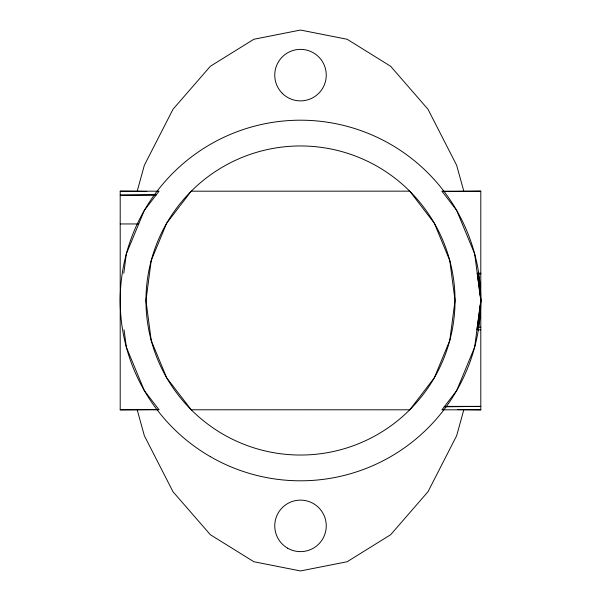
<?xml version="1.0" encoding="UTF-8"?>
<svg xmlns="http://www.w3.org/2000/svg" width="601" height="601" viewBox="0 0 601 601"><rect width="100%" height="100%" fill="white"/><g stroke="black" fill="none" stroke-linecap="round" stroke-linejoin="round"><path stroke-width="0.9" d="M120.531 296.766L120.531 304.234M478.426 327.568L480.8 300.5L478.426 273.432M120.44 298.659L120.44 302.341M123.791 273.237L126.345 253.832L144.353 210.35L159.062 191.186L120.2 191.171L120.2 409.829L159.062 409.814L144.353 390.65L126.345 347.168L124.061 329.829M480.8 301.567L476.939 329.829L480.8 329.829M137.201 191.186L144.353 165.275L173.005 109.262L210.35 66.283L253.832 39.268L300.5 30.05L347.168 39.268L390.65 66.283L427.995 109.262L456.647 165.275L463.799 191.186M463.799 409.814L456.647 435.725L427.995 491.738L390.65 534.717L347.168 561.732L300.5 570.95L253.832 561.732L210.35 534.717L173.005 491.738L144.353 435.725L137.201 409.814M179.616 206.353L166.665 223.226L151.227 260.503L145.96 300.5L151.227 340.497L166.665 377.774L191.276 409.844M180.15 205.655L191.223 191.193L409.724 191.156M156.388 194.671L120.2 195.167L156.005 195.167M442.253 191.599L480.8 191.171L480.8 409.829L441.938 409.814L456.647 390.65L474.655 347.168L480.8 300.5L474.655 253.832L456.647 210.35L441.938 191.186L480.8 191.171M444.237 406.817L480.8 406.381L444.575 406.381M120.2 409.829L158.792 409.461M120.2 223.948L138.726 223.948M477.209 273.237L480.8 273.237M477.292 273.831L480.8 273.831M477.292 327.169L480.8 327.169M191.223 409.777A154.54 154.54 0 0 0 449.773 340.497A154.54 154.54 0 0 0 260.503 151.227A154.54 154.54 0 0 0 191.223 409.777L409.777 409.807L434.335 377.774L449.773 340.497L455.04 300.5L449.773 260.503L434.335 223.226L421.384 206.353M120.2 191.171L146.847 191.418M457.857 409.582L480.8 409.829M410.34 191.952L420.955 205.79M477.314 273.906L480.8 299.433M210.35 456.647A180.3 180.3 0 0 0 480.8 300.5A180.3 180.3 0 0 0 210.35 144.353A180.3 180.3 0 0 0 210.35 456.647M287.624 548.18A25.76 25.76 0 0 0 326.26 525.875A25.76 25.76 0 0 0 287.624 503.57A25.76 25.76 0 0 0 287.624 548.18M282.29 93.335A25.76 25.76 0 0 0 325.381 81.789A25.76 25.76 0 0 0 293.836 50.244A25.76 25.76 0 0 0 282.29 93.335"/></g></svg>
